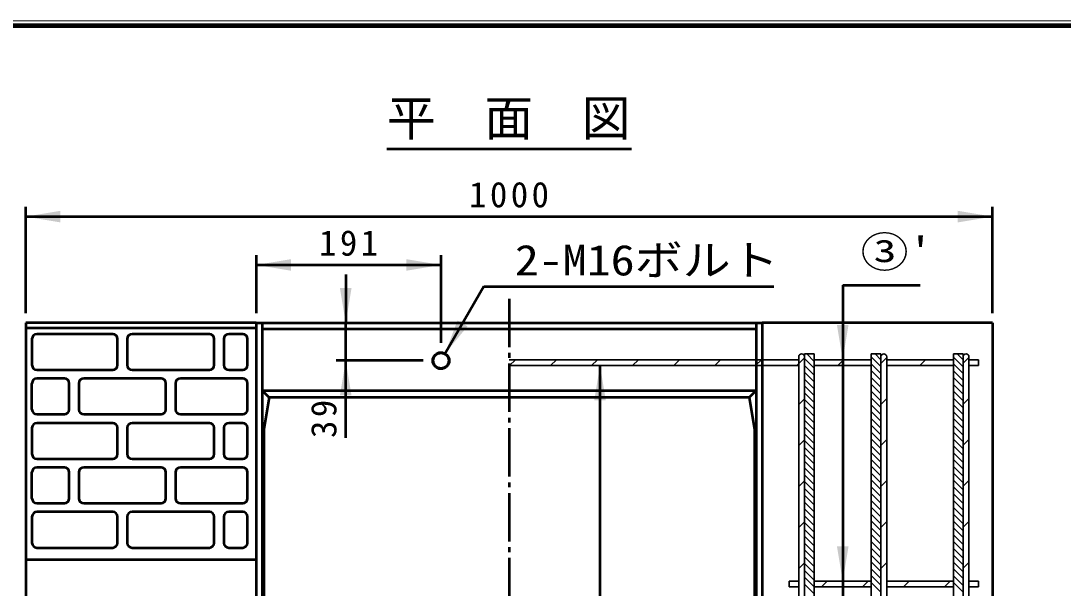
# Model space of a CAD drawing. Units: millimetres, scale not verified. Extents: x 100 to 4105, y 100 to 2870.
# Drawn here: x 1949 to 3027, y 2283 to 2870 of the extents above; entities that cross this region are included whole.
import ezdxf
from ezdxf.enums import TextEntityAlignment as Align

# ---------------------------------------------------------------- set-up
doc = ezdxf.new("R2010")
doc.units = ezdxf.units.MM
doc.header["$LTSCALE"] = 5
doc.linetypes.add('USER1', pattern=[13.4, 10, -1.2, 1, -1.2])
doc.layers.add('V-nasSTD', color=7, linetype='Continuous', lineweight=35)
doc.styles.add('ＭＳ ゴシック', font='')
doc.styles.get('ＭＳ ゴシック').set_extended_font_data('MS Gothic')

msp = doc.modelspace()

# ---------------------------------------------------------------- hatches: boundary and pattern name
at = {"layer": 'V-nasSTD'}
for points in [[(1990.106, 2673.505), (1954.106, 2667.505), (1990.106, 2661.505)], [(2918.106, 2673.505), (2954.106, 2667.505), (2918.106, 2661.505)], [(2228.606, 2623.505), (2192.606, 2617.505), (2228.606, 2611.505)], [(2347.606, 2611.505), (2383.606, 2617.505), (2347.606, 2623.505)], [(2279.106, 2593.505), (2285.106, 2557.505), (2291.106, 2593.505)], [(2400.659, 2560.043), (2387.856, 2525.866), (2411.052, 2554.043)], [(2805.106, 2555.505), (2799.106, 2519.505), (2793.106, 2555.505)], [(2291.106, 2482.505), (2285.106, 2518.505), (2279.106, 2482.505)], [(2554.098, 2477.505), (2548.098, 2513.505), (2542.098, 2477.505)], [(2805.106, 2326.505), (2799.106, 2290.505), (2793.106, 2326.505)]]:
    msp.add_hatch(color=256, dxfattribs=at).paths.add_polyline_path(points)

# ---------------------------------------------------------------- linework, layer by layer
at = {"layer": 'V-nasSTD', "lineweight": 100}
msp.add_line((4100, 2865), (105, 2865), dxfattribs=at)
at = {"layer": 'V-nasSTD', "lineweight": 50}
for p, q in [((2327.702, 2737.505), (2580.509, 2737.505)), ((1954.106, 2567.505), (1954.106, 2677.505)), ((2954.106, 2567.505), (2954.106, 2677.505)), ((1954.106, 2667.505), (2954.106, 2667.505)), ((2192.606, 2627.505), (2192.606, 2567.505)), ((2383.606, 2627.505), (2383.606, 2537.005)), ((2192.606, 2617.505), (2383.606, 2617.505)), ((2285.106, 2607.505), (2285.106, 2557.505)), ((2427.856, 2595.148), (2387.856, 2525.866)), ((2427.856, 2595.148), (2727.856, 2595.148)), ((2799.106, 2596.505), (2799.106, 2061.505)), ((2799.106, 2596.505), (2879.106, 2596.505)), ((2192.606, 2557.505), (1954.106, 2557.505)), ((1954.106, 2557.505), (1954.106, 2017.505)), ((2192.606, 2557.505), (2198.606, 2557.505)), ((2192.606, 2557.505), (2192.606, 2017.505)), ((2198.606, 2557.505), (2709.606, 2557.505)), ((2198.606, 2557.505), (2198.606, 2017.505)), ((2285.106, 2518.505), (2285.106, 2557.505)), ((2709.606, 2557.505), (2715.606, 2557.505)), ((2709.606, 2557.505), (2709.606, 2017.505)), ((2954.106, 2557.505), (2715.606, 2557.505)), ((2715.606, 2557.505), (2715.606, 2017.505)), ((2954.106, 2557.505), (2954.106, 2017.505)), ((1954.106, 2552.505), (2192.606, 2552.505)), ((2044.106, 2546.005), (1965.606, 2546.005)), ((2044.106, 2546.005), (1965.606, 2546.005)), ((2144.106, 2546.005), (2064.106, 2546.005)), ((2178.606, 2546.005), (2164.106, 2546.005)), ((2198.606, 2551.505), (2709.606, 2551.505)), ((1960.606, 2541.005), (1960.606, 2514.005)), ((1960.606, 2541.005), (1960.606, 2514.005)), ((2049.106, 2514.005), (2049.106, 2541.005)), ((2049.106, 2514.005), (2049.106, 2541.005)), ((2059.106, 2541.005), (2059.106, 2514.005)), ((2149.106, 2514.005), (2149.106, 2541.005)), ((2159.106, 2541.005), (2159.106, 2514.005)), ((2183.606, 2514.005), (2183.606, 2541.005)), ((2365.106, 2518.505), (2275.106, 2518.505)), ((2285.106, 2438.505), (2285.106, 2518.505)), ((2548.098, 1948.505), (2548.098, 2513.505)), ((1965.606, 2509.005), (2044.106, 2509.005)), ((1965.606, 2509.005), (2044.106, 2509.005)), ((2064.106, 2509.005), (2144.106, 2509.005)), ((2164.106, 2509.005), (2178.606, 2509.005)), ((1960.606, 2468.005), (1960.606, 2495.005)), ((1960.606, 2468.005), (1960.606, 2495.005)), ((1994.106, 2500.005), (1965.606, 2500.005)), ((1994.106, 2500.005), (1965.606, 2500.005)), ((1999.106, 2468.005), (1999.106, 2495.005)), ((1999.106, 2468.005), (1999.106, 2495.005)), ((2009.106, 2495.005), (2009.106, 2468.005)), ((2094.106, 2500.005), (2014.106, 2500.005)), ((2099.106, 2468.005), (2099.106, 2495.005)), ((2109.106, 2495.005), (2109.106, 2468.005)), ((2178.606, 2500.005), (2114.106, 2500.005)), ((2183.606, 2468.005), (2183.606, 2495.005)), ((2198.606, 2487.505), (2709.606, 2487.505)), ((2205.793, 2480.334), (2198.606, 2487.505)), ((2205.793, 2480.334), (2200.355, 2447.505)), ((2702.418, 2480.334), (2205.793, 2480.334)), ((2702.418, 2480.334), (2709.606, 2487.505)), ((2702.418, 2480.334), (2707.856, 2447.505)), ((1965.606, 2463.005), (1994.106, 2463.005)), ((1965.606, 2463.005), (1994.106, 2463.005)), ((2014.106, 2463.005), (2094.106, 2463.005)), ((2114.106, 2463.005), (2178.606, 2463.005)), ((1960.606, 2449.005), (1960.606, 2422.005)), ((1960.606, 2449.005), (1960.606, 2422.005)), ((2044.106, 2454.005), (1965.606, 2454.005)), ((2044.106, 2454.005), (1965.606, 2454.005)), ((2049.106, 2422.005), (2049.106, 2449.005)), ((2049.106, 2422.005), (2049.106, 2449.005)), ((2059.106, 2449.005), (2059.106, 2422.005)), ((2144.106, 2454.005), (2064.106, 2454.005)), ((2149.106, 2422.005), (2149.106, 2449.005)), ((2159.106, 2449.005), (2159.106, 2422.005)), ((2178.606, 2454.005), (2164.106, 2454.005)), ((2183.606, 2422.005), (2183.606, 2449.005)), ((2200.355, 2447.505), (2200.355, 2127.505)), ((2707.856, 2447.505), (2707.856, 2127.505)), ((1965.606, 2417.005), (2044.106, 2417.005)), ((1965.606, 2417.005), (2044.106, 2417.005)), ((2064.106, 2417.005), (2144.106, 2417.005)), ((2164.106, 2417.005), (2178.606, 2417.005)), ((1994.106, 2408.005), (1965.606, 2408.005)), ((1994.106, 2408.005), (1965.606, 2408.005)), ((2094.106, 2408.005), (2014.106, 2408.005)), ((2178.606, 2408.005), (2114.106, 2408.005)), ((1960.606, 2376.005), (1960.606, 2403.005)), ((1960.606, 2376.005), (1960.606, 2403.005)), ((1999.106, 2376.005), (1999.106, 2403.005)), ((1999.106, 2376.005), (1999.106, 2403.005)), ((2009.106, 2403.005), (2009.106, 2376.005)), ((2099.106, 2376.005), (2099.106, 2403.005)), ((2109.106, 2403.005), (2109.106, 2376.005)), ((2183.606, 2376.005), (2183.606, 2403.005)), ((1965.606, 2371.005), (1994.106, 2371.005)), ((1965.606, 2371.005), (1994.106, 2371.005)), ((2044.106, 2362.005), (1965.606, 2362.005)), ((2044.106, 2362.005), (1965.606, 2362.005)), ((2014.106, 2371.005), (2094.106, 2371.005)), ((2144.106, 2362.005), (2064.106, 2362.005)), ((2114.106, 2371.005), (2178.606, 2371.005)), ((2178.606, 2362.005), (2164.106, 2362.005)), ((1960.606, 2357.005), (1960.606, 2330.005)), ((1960.606, 2357.005), (1960.606, 2330.005)), ((2049.106, 2330.005), (2049.106, 2357.005)), ((2049.106, 2330.005), (2049.106, 2357.005)), ((2059.106, 2357.005), (2059.106, 2330.005)), ((2149.106, 2330.005), (2149.106, 2357.005)), ((2159.106, 2357.005), (2159.106, 2330.005)), ((2183.606, 2330.005), (2183.606, 2357.005)), ((1965.606, 2325.005), (2044.106, 2325.005)), ((1965.606, 2325.005), (2044.106, 2325.005)), ((2064.106, 2325.005), (2144.106, 2325.005)), ((2164.106, 2325.005), (2178.606, 2325.005)), ((2192.606, 2312.505), (1954.106, 2312.505))]:
    msp.add_line(p, q, dxfattribs=at)
at = {"layer": 'V-nasSTD', "linetype": 'USER1', "lineweight": 50}
msp.add_line((2454.106, 2582.505), (2454.106, 1992.505), dxfattribs=at)
at = {"layer": 'V-nasSTD'}
for p, q in [((2753.606, 2522.505), (2753.606, 2052.505)), ((2753.606, 2522.505), (2753.606, 2519.505)), ((2753.606, 2519.505), (2753.606, 2522.505)), ((2759.606, 2525.505), (2769.606, 2525.505)), ((2769.606, 2525.505), (2759.606, 2525.505)), ((2759.606, 2525.505), (2759.606, 2522.505)), ((2769.606, 2525.505), (2759.606, 2525.505)), ((2759.606, 2525.505), (2759.606, 2522.505)), ((2759.606, 2522.505), (2759.606, 2052.505)), ((2761.829, 2525.505), (2769.606, 2517.729)), ((2768.901, 2525.505), (2769.606, 2524.8)), ((2769.606, 2525.505), (2769.606, 2049.505)), ((2769.606, 2519.505), (2769.606, 2525.505)), ((2769.606, 2519.505), (2769.606, 2525.505)), ((2828.606, 2525.505), (2838.606, 2525.505)), ((2828.606, 2525.505), (2828.606, 2049.505)), ((2838.606, 2525.505), (2828.606, 2525.505)), ((2828.606, 2525.505), (2828.606, 2519.505)), ((2838.606, 2525.505), (2828.606, 2525.505)), ((2828.606, 2525.505), (2828.606, 2519.505)), ((2832.54, 2525.505), (2838.606, 2519.439)), ((2838.606, 2522.505), (2838.606, 2525.505)), ((2838.606, 2522.505), (2838.606, 2525.505)), ((2838.606, 2522.505), (2838.606, 2052.505)), ((2844.606, 2522.505), (2844.606, 2052.505)), ((2844.606, 2519.505), (2844.606, 2522.505)), ((2844.606, 2519.505), (2844.606, 2522.505)), ((2913.606, 2525.505), (2923.606, 2525.505)), ((2913.606, 2525.505), (2913.606, 2049.505)), ((2923.606, 2525.505), (2913.606, 2525.505)), ((2913.606, 2525.505), (2913.606, 2519.505)), ((2923.606, 2525.505), (2913.606, 2525.505)), ((2913.606, 2525.505), (2913.606, 2519.505)), ((2917.393, 2525.505), (2923.606, 2519.292)), ((2923.606, 2522.505), (2923.606, 2525.505)), ((2923.606, 2522.505), (2923.606, 2525.505)), ((2923.606, 2522.505), (2923.606, 2052.505)), ((2929.606, 2522.505), (2929.606, 2052.505)), ((2929.606, 2519.505), (2929.606, 2522.505)), ((2929.606, 2522.505), (2929.606, 2519.505)), ((2753.606, 2519.505), (2454.106, 2519.505)), ((2709.606, 2519.505), (2454.106, 2519.505)), ((2709.606, 2519.505), (2454.106, 2519.505)), ((2753.606, 2513.505), (2454.106, 2513.505)), ((2454.106, 2513.505), (2709.606, 2513.505)), ((2454.548, 2513.505), (2460.548, 2519.505)), ((2496.975, 2513.505), (2502.975, 2519.505)), ((2539.401, 2513.505), (2545.401, 2519.505)), ((2581.827, 2513.505), (2587.827, 2519.505)), ((2624.254, 2513.505), (2630.254, 2519.505)), ((2666.68, 2513.505), (2672.68, 2519.505)), ((2709.606, 2514.004), (2715.107, 2519.505)), ((2709.606, 2519.505), (2715.606, 2519.505)), ((2715.606, 2513.505), (2709.606, 2513.505)), ((2743.606, 2519.505), (2715.606, 2519.505)), ((2715.606, 2519.505), (2743.606, 2519.505)), ((2715.606, 2513.505), (2743.606, 2513.505)), ((2743.606, 2513.505), (2715.606, 2513.505)), ((2753.606, 2519.505), (2743.606, 2519.505)), ((2743.606, 2519.505), (2753.606, 2519.505)), ((2743.606, 2513.505), (2753.606, 2513.505)), ((2753.606, 2513.505), (2743.606, 2513.505)), ((2751.533, 2513.505), (2759.606, 2521.577)), ((2753.606, 2513.505), (2753.606, 2290.505)), ((2753.606, 2290.505), (2753.606, 2513.505)), ((2759.606, 2520.658), (2769.606, 2510.658)), ((2759.606, 2513.587), (2769.606, 2503.587)), ((2828.606, 2519.505), (2769.606, 2519.505)), ((2828.606, 2519.505), (2769.606, 2519.505)), ((2769.606, 2519.505), (2769.606, 2513.505)), ((2828.606, 2519.505), (2769.606, 2519.505)), ((2769.606, 2513.505), (2769.606, 2519.505)), ((2828.606, 2513.505), (2769.606, 2513.505)), ((2769.606, 2513.505), (2769.606, 2290.505)), ((2828.606, 2513.505), (2769.606, 2513.505)), ((2769.606, 2513.505), (2828.606, 2513.505)), ((2769.606, 2290.505), (2769.606, 2513.505)), ((2793.959, 2513.505), (2799.959, 2519.505)), ((2828.606, 2522.368), (2838.606, 2512.368)), ((2828.606, 2513.505), (2828.606, 2519.505)), ((2828.606, 2519.505), (2828.606, 2513.505)), ((2828.606, 2515.297), (2838.606, 2505.297)), ((2828.606, 2460.314), (2828.606, 2513.505)), ((2828.606, 2513.505), (2828.606, 2460.314)), ((2838.606, 2515.725), (2844.606, 2521.725)), ((2844.606, 2519.505), (2913.606, 2519.505)), ((2913.606, 2519.505), (2844.606, 2519.505)), ((2913.606, 2519.505), (2844.606, 2519.505)), ((2844.606, 2513.505), (2913.606, 2513.505)), ((2844.606, 2513.505), (2844.606, 2290.505)), ((2913.606, 2513.505), (2844.606, 2513.505)), ((2844.606, 2290.505), (2844.606, 2513.505)), ((2844.606, 2513.505), (2913.606, 2513.505)), ((2878.812, 2513.505), (2884.812, 2519.505)), ((2913.606, 2522.221), (2923.606, 2512.221)), ((2913.606, 2513.505), (2913.606, 2519.505)), ((2913.606, 2519.505), (2913.606, 2513.505)), ((2913.606, 2515.15), (2923.606, 2505.15)), ((2913.606, 2290.505), (2913.606, 2513.505)), ((2913.606, 2513.505), (2913.606, 2290.505)), ((2923.606, 2515.872), (2929.606, 2521.872)), ((2929.606, 2519.505), (2939.606, 2519.505)), ((2939.606, 2519.505), (2929.606, 2519.505)), ((2929.606, 2519.505), (2939.606, 2519.505)), ((2929.606, 2513.505), (2939.606, 2513.505)), ((2929.606, 2290.505), (2929.606, 2513.505)), ((2929.606, 2513.505), (2939.606, 2513.505)), ((2939.606, 2513.505), (2929.606, 2513.505)), ((2929.606, 2513.505), (2929.606, 2290.505)), ((2939.606, 2519.505), (2939.606, 2513.505)), ((2939.606, 2513.505), (2939.606, 2519.505)), ((2939.606, 2519.505), (2939.606, 2513.505)), ((2759.606, 2506.515), (2769.606, 2496.515)), ((2828.606, 2508.226), (2838.606, 2498.226)), ((2828.606, 2501.155), (2838.606, 2491.155)), ((2913.606, 2508.079), (2923.606, 2498.079)), ((2913.606, 2501.008), (2923.606, 2491.008)), ((2759.606, 2499.444), (2769.606, 2489.444)), ((2759.606, 2492.373), (2769.606, 2482.373)), ((2828.606, 2494.084), (2838.606, 2484.084)), ((2913.606, 2493.937), (2923.606, 2483.937)), ((2759.606, 2485.302), (2769.606, 2475.302)), ((2828.606, 2487.013), (2838.606, 2477.013)), ((2828.606, 2479.942), (2838.606, 2469.942)), ((2838.606, 2473.298), (2844.606, 2479.298)), ((2913.606, 2486.866), (2923.606, 2476.866)), ((2913.606, 2479.795), (2923.606, 2469.795)), ((2923.606, 2473.445), (2929.606, 2479.445)), ((2753.606, 2473.151), (2759.606, 2479.151)), ((2759.606, 2478.231), (2769.606, 2468.231)), ((2759.606, 2471.16), (2769.606, 2461.16)), ((2828.606, 2472.871), (2838.606, 2462.871)), ((2913.606, 2472.724), (2923.606, 2462.724)), ((2759.606, 2464.089), (2769.606, 2454.089)), ((2828.606, 2465.8), (2838.606, 2455.8)), ((2828.606, 2460.314), (2828.606, 2448.695)), ((2828.606, 2458.729), (2838.606, 2448.729)), ((2913.606, 2465.653), (2923.606, 2455.653)), ((2913.606, 2458.581), (2923.606, 2448.581)), ((2759.606, 2457.018), (2769.606, 2447.018)), ((2759.606, 2449.947), (2769.606, 2439.947)), ((2828.606, 2451.658), (2838.606, 2441.658)), ((2828.606, 2290.505), (2828.606, 2448.695)), ((2828.606, 2448.695), (2828.606, 2290.505)), ((2913.606, 2451.51), (2923.606, 2441.51)), ((2753.606, 2430.725), (2759.606, 2436.725)), ((2759.606, 2442.876), (2769.606, 2432.876)), ((2828.606, 2444.587), (2838.606, 2434.587)), ((2828.606, 2437.515), (2838.606, 2427.515)), ((2838.606, 2430.872), (2844.606, 2436.872)), ((2913.606, 2444.439), (2923.606, 2434.439)), ((2913.606, 2437.368), (2923.606, 2427.368)), ((2923.606, 2431.019), (2929.606, 2437.019)), ((2759.606, 2435.805), (2769.606, 2425.805)), ((2759.606, 2428.734), (2769.606, 2418.734)), ((2828.606, 2430.444), (2838.606, 2420.444)), ((2913.606, 2430.297), (2923.606, 2420.297)), ((2759.606, 2421.663), (2769.606, 2411.663)), ((2828.606, 2423.373), (2838.606, 2413.373)), ((2828.606, 2416.302), (2838.606, 2406.302)), ((2913.606, 2423.226), (2923.606, 2413.226)), ((2913.606, 2416.155), (2923.606, 2406.155)), ((2759.606, 2414.592), (2769.606, 2404.592)), ((2759.606, 2407.52), (2769.606, 2397.52)), ((2828.606, 2409.231), (2838.606, 2399.231)), ((2913.606, 2409.084), (2923.606, 2399.084)), ((2753.606, 2388.298), (2759.606, 2394.298)), ((2759.606, 2400.449), (2769.606, 2390.449)), ((2759.606, 2393.378), (2769.606, 2383.378)), ((2828.606, 2402.16), (2838.606, 2392.16)), ((2828.606, 2395.089), (2838.606, 2385.089)), ((2838.606, 2388.445), (2844.606, 2394.445)), ((2913.606, 2402.013), (2923.606, 2392.013)), ((2913.606, 2394.942), (2923.606, 2384.942)), ((2923.606, 2388.593), (2929.606, 2394.593)), ((2759.606, 2386.307), (2769.606, 2376.307)), ((2828.606, 2388.018), (2838.606, 2378.018)), ((2913.606, 2387.871), (2923.606, 2377.871)), ((2759.606, 2379.236), (2769.606, 2369.236)), ((2759.606, 2372.165), (2769.606, 2362.165)), ((2828.606, 2380.947), (2838.606, 2370.947)), ((2828.606, 2373.876), (2838.606, 2363.876)), ((2913.606, 2380.8), (2923.606, 2370.8)), ((2913.606, 2373.729), (2923.606, 2363.729)), ((2759.606, 2365.094), (2769.606, 2355.094)), ((2828.606, 2366.805), (2838.606, 2356.805)), ((2913.606, 2366.658), (2923.606, 2356.658)), ((2753.606, 2345.872), (2759.606, 2351.872)), ((2759.606, 2358.023), (2769.606, 2348.023)), ((2759.606, 2350.952), (2769.606, 2340.952)), ((2828.606, 2359.734), (2838.606, 2349.734)), ((2828.606, 2352.663), (2838.606, 2342.663)), ((2838.606, 2346.019), (2844.606, 2352.019)), ((2913.606, 2359.587), (2923.606, 2349.587)), ((2913.606, 2352.515), (2923.606, 2342.515)), ((2923.606, 2346.166), (2929.606, 2352.166)), ((2759.606, 2343.881), (2769.606, 2333.881)), ((2828.606, 2345.592), (2838.606, 2335.592)), ((2913.606, 2345.444), (2923.606, 2335.444)), ((2759.606, 2336.81), (2769.606, 2326.81)), ((2759.606, 2329.739), (2769.606, 2319.739)), ((2828.606, 2338.52), (2838.606, 2328.52)), ((2828.606, 2331.449), (2838.606, 2321.449)), ((2913.606, 2338.373), (2923.606, 2328.373)), ((2913.606, 2331.302), (2923.606, 2321.302)), ((2759.606, 2322.668), (2769.606, 2312.668)), ((2828.606, 2324.378), (2838.606, 2314.378)), ((2913.606, 2324.231), (2923.606, 2314.231)), ((2753.606, 2303.445), (2759.606, 2309.445)), ((2759.606, 2315.597), (2769.606, 2305.597)), ((2759.606, 2308.526), (2769.606, 2298.526)), ((2828.606, 2317.307), (2838.606, 2307.307)), ((2828.606, 2310.236), (2838.606, 2300.236)), ((2838.606, 2303.593), (2844.606, 2309.593)), ((2913.606, 2317.16), (2923.606, 2307.16)), ((2913.606, 2310.089), (2923.606, 2300.089)), ((2923.606, 2303.74), (2929.606, 2309.74)), ((2759.606, 2301.454), (2769.606, 2291.454)), ((2828.606, 2303.165), (2838.606, 2293.165)), ((2828.606, 2296.094), (2838.606, 2286.094)), ((2913.606, 2303.018), (2923.606, 2293.018)), ((2743.606, 2290.505), (2743.606, 2284.505)), ((2743.606, 2290.505), (2753.606, 2290.505)), ((2753.606, 2290.505), (2743.606, 2290.505)), ((2743.606, 2290.505), (2743.606, 2284.505)), ((2743.606, 2284.505), (2743.606, 2290.505)), ((2743.606, 2290.505), (2753.606, 2290.505)), ((2759.606, 2294.383), (2769.606, 2284.383)), ((2759.606, 2287.312), (2769.606, 2277.312)), ((2828.606, 2290.505), (2769.606, 2290.505)), ((2769.606, 2290.505), (2828.606, 2290.505)), ((2769.606, 2284.505), (2769.606, 2290.505)), ((2828.606, 2290.505), (2769.606, 2290.505)), ((2769.606, 2290.505), (2769.606, 2284.505)), ((2777.091, 2284.505), (2783.091, 2290.505)), ((2819.518, 2284.505), (2825.518, 2290.505)), ((2828.606, 2284.505), (2828.606, 2290.505)), ((2828.606, 2290.505), (2828.606, 2284.505)), ((2828.606, 2289.023), (2838.606, 2279.023)), ((2844.606, 2290.505), (2913.606, 2290.505)), ((2844.606, 2290.505), (2913.606, 2290.505)), ((2913.606, 2290.505), (2844.606, 2290.505)), ((2861.944, 2284.505), (2867.944, 2290.505)), ((2904.371, 2284.505), (2910.371, 2290.505)), ((2913.606, 2295.947), (2923.606, 2285.947)), ((2913.606, 2284.505), (2913.606, 2290.505)), ((2913.606, 2290.505), (2913.606, 2284.505)), ((2913.606, 2288.876), (2923.606, 2278.876)), ((2929.606, 2290.505), (2939.606, 2290.505)), ((2939.606, 2290.505), (2929.606, 2290.505)), ((2929.606, 2290.505), (2939.606, 2290.505)), ((2939.606, 2290.505), (2939.606, 2284.505)), ((2939.606, 2284.505), (2939.606, 2290.505)), ((2939.606, 2290.505), (2939.606, 2284.505)), ((2743.606, 2284.505), (2753.606, 2284.505)), ((2743.606, 2284.505), (2753.606, 2284.505)), ((2753.606, 2284.505), (2743.606, 2284.505)), ((2753.606, 2284.505), (2753.606, 2061.505)), ((2753.606, 2061.505), (2753.606, 2284.505)), ((2828.606, 2284.505), (2769.606, 2284.505)), ((2769.606, 2284.505), (2769.606, 2061.505)), ((2828.606, 2284.505), (2769.606, 2284.505)), ((2769.606, 2061.505), (2769.606, 2284.505)), ((2769.606, 2284.505), (2828.606, 2284.505)), ((2828.606, 2061.505), (2828.606, 2284.505)), ((2828.606, 2284.505), (2828.606, 2061.505)), ((2844.606, 2284.505), (2913.606, 2284.505)), ((2844.606, 2284.505), (2844.606, 2061.505)), ((2913.606, 2284.505), (2844.606, 2284.505)), ((2844.606, 2061.505), (2844.606, 2284.505)), ((2844.606, 2284.505), (2913.606, 2284.505)), ((2913.606, 2061.505), (2913.606, 2284.505)), ((2913.606, 2284.505), (2913.606, 2061.505)), ((2929.606, 2284.505), (2939.606, 2284.505)), ((2929.606, 2061.505), (2929.606, 2284.505)), ((2929.606, 2284.505), (2939.606, 2284.505)), ((2939.606, 2284.505), (2929.606, 2284.505)), ((2929.606, 2284.505), (2929.606, 2061.505))]:
    msp.add_line(p, q, dxfattribs=at)
at = {"layer": 'V-nasSTD', "lineweight": 13}
msp.add_lwpolyline([(100, 100), (100, 2870), (4105, 2870), (4105, 100)], close=True, dxfattribs=at)
at = {"layer": 'V-nasSTD', "lineweight": 50}
for radius in [8.5, 8]:
    msp.add_circle((2383.606, 2518.505), radius, dxfattribs=at)
for centre, start, end in [((1965.606, 2541.005), 90, 180), ((1965.606, 2541.005), 90, 180), ((2044.106, 2541.005), 0, 90), ((2044.106, 2541.005), 0, 90), ((2064.106, 2541.005), 90, 180), ((2144.106, 2541.005), 0, 90), ((2164.106, 2541.005), 90, 180), ((2178.606, 2541.005), 0, 90), ((1965.606, 2514.005), 180, 270), ((1965.606, 2514.005), 180, 270), ((2044.106, 2514.005), 270, 0), ((2044.106, 2514.005), 270, 0), ((2064.106, 2514.005), 180, 270), ((2144.106, 2514.005), 270, 0), ((2164.106, 2514.005), 180, 270), ((2178.606, 2514.005), 270, 0), ((1965.606, 2495.005), 90, 180), ((1965.606, 2495.005), 90, 180), ((1994.106, 2495.005), 0, 90), ((1994.106, 2495.005), 0, 90), ((2014.106, 2495.005), 90, 180), ((2094.106, 2495.005), 0, 90), ((2114.106, 2495.005), 90, 180), ((2178.606, 2495.005), 0, 90), ((1965.606, 2468.005), 180, 270), ((1965.606, 2468.005), 180, 270), ((1994.106, 2468.005), 270, 0), ((1994.106, 2468.005), 270, 0), ((2014.106, 2468.005), 180, 270), ((2094.106, 2468.005), 270, 0), ((2114.106, 2468.005), 180, 270), ((2178.606, 2468.005), 270, 0), ((1965.606, 2449.005), 90, 180), ((1965.606, 2449.005), 90, 180), ((2044.106, 2449.005), 0, 90), ((2044.106, 2449.005), 0, 90), ((2064.106, 2449.005), 90, 180), ((2144.106, 2449.005), 0, 90), ((2164.106, 2449.005), 90, 180), ((2178.606, 2449.005), 0, 90), ((1965.606, 2422.005), 180, 270), ((1965.606, 2422.005), 180, 270), ((2044.106, 2422.005), 270, 0), ((2044.106, 2422.005), 270, 0), ((2064.106, 2422.005), 180, 270), ((2144.106, 2422.005), 270, 0), ((2164.106, 2422.005), 180, 270), ((2178.606, 2422.005), 270, 0), ((1965.606, 2403.005), 90, 180), ((1965.606, 2403.005), 90, 180), ((1994.106, 2403.005), 0, 90), ((1994.106, 2403.005), 0, 90), ((2014.106, 2403.005), 90, 180), ((2094.106, 2403.005), 0, 90), ((2114.106, 2403.005), 90, 180), ((2178.606, 2403.005), 0, 90), ((1965.606, 2376.005), 180, 270), ((1965.606, 2376.005), 180, 270), ((1994.106, 2376.005), 270, 0), ((1994.106, 2376.005), 270, 0), ((2014.106, 2376.005), 180, 270), ((2094.106, 2376.005), 270, 0), ((2114.106, 2376.005), 180, 270), ((2178.606, 2376.005), 270, 0), ((1965.606, 2357.005), 90, 180), ((1965.606, 2357.005), 90, 180), ((2044.106, 2357.005), 0, 90), ((2044.106, 2357.005), 0, 90), ((2064.106, 2357.005), 90, 180), ((2144.106, 2357.005), 0, 90), ((2164.106, 2357.005), 90, 180), ((2178.606, 2357.005), 0, 90), ((1965.606, 2330.005), 180, 270), ((1965.606, 2330.005), 180, 270), ((2044.106, 2330.005), 270, 0), ((2044.106, 2330.005), 270, 0), ((2064.106, 2330.005), 180, 270), ((2144.106, 2330.005), 270, 0), ((2164.106, 2330.005), 180, 270), ((2178.606, 2330.005), 270, 0)]:
    msp.add_arc(centre, 5, start, end, dxfattribs=at)
at = {"layer": 'V-nasSTD'}
for centre in [(2756.606, 2522.505), (2756.606, 2522.505), (2756.606, 2522.505), (2841.606, 2522.505), (2841.606, 2522.505), (2841.606, 2522.505), (2926.606, 2522.505), (2926.606, 2522.505), (2926.606, 2522.505)]:
    msp.add_arc(centre, 3, 0, 180, dxfattribs=at)

# ---------------------------------------------------------------- texts
at = {"layer": 'V-nasSTD', "style": 'ＭＳ ゴシック'}
msp.add_text('平\u3000面\u3000図', height=36.95, dxfattribs=at).set_placement((2327.702, 2787.905), align=Align.TOP_LEFT)
at = {"layer": 'V-nasSTD', "style": 'ＭＳ ゴシック', "width": 1.15}
for s, p in [('2-M16ボルト', (2460.016, 2638.348)), ("③'", (2817.506, 2646.705))]:
    msp.add_text(s, height=31.67, dxfattribs=at).set_placement(p, align=Align.TOP_LEFT)
at = {"layer": 'V-nasSTD', "char_height": 26.39, "attachment_point": 1, "style": 'ＭＳ ゴシック'}
for s, insert in [('\\T1.2;1000', (2412.706, 2703.505)), ('\\T1.2;191', (2257.506, 2653.505))]:
    msp.add_mtext(s, dxfattribs=dict(at, insert=insert))
at = {"layer": 'V-nasSTD', "insert": (2249.106, 2438.505), "char_height": 26.39, "attachment_point": 1, "rotation": 90, "style": 'ＭＳ ゴシック'}
msp.add_mtext('\\T1.2;39', dxfattribs=at)

doc.saveas('drawing.dxf')
